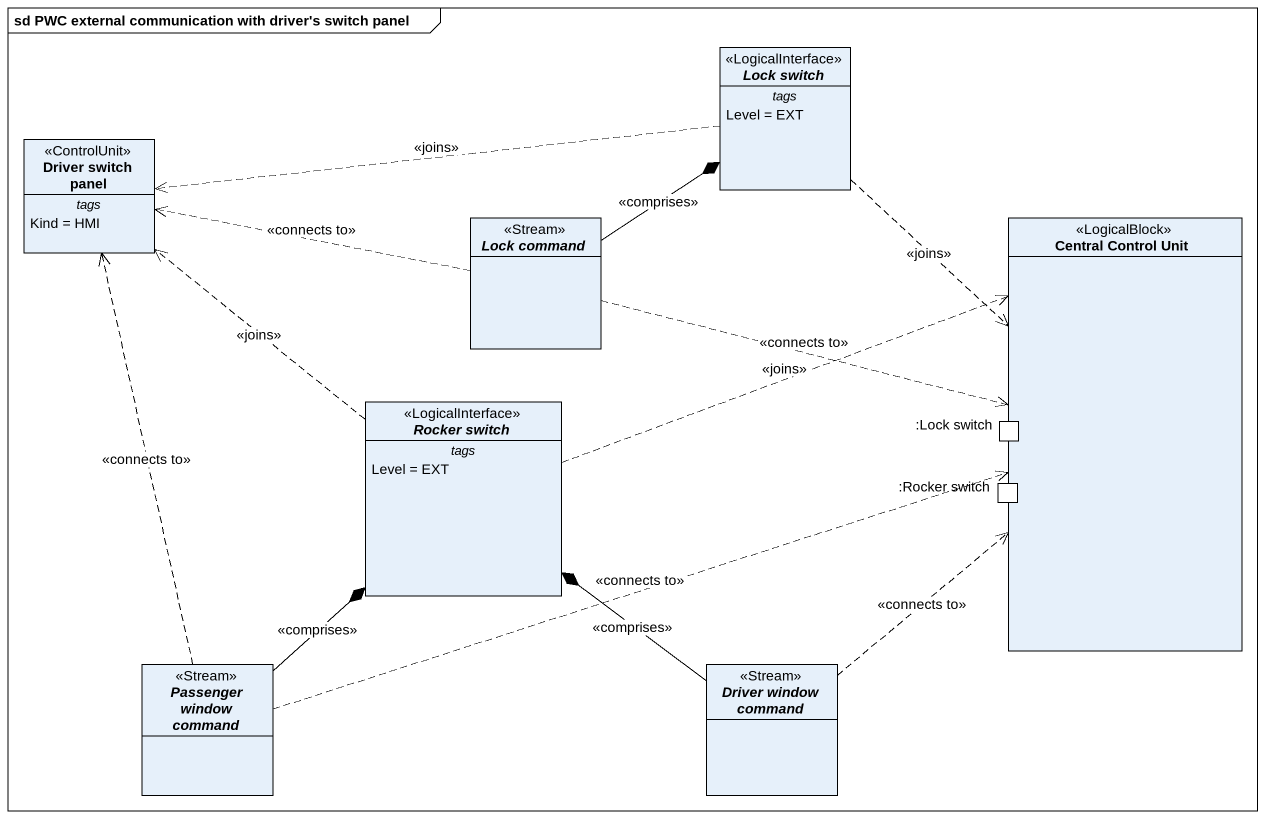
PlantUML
@startuml
mainframe sd PWC external communication with driver's switch panel
allowmixing
hide circle
hide empty members
interface "Lock switch" as Lock_switch <<LogicalInterface>> {
  -- tags --
  Level = EXT
}
class "Driver switch panel" as Driver_switch_panel <<ControlUnit>> {
  -- tags --
  Kind = HMI
}
interface "Lock command" as Lock_command <<Stream>>
rectangle "Central Control Unit" as Central_Control_Unit <<LogicalBlock>> {
  port ":Lock switch" as Lock_switch_2 <<Port>>
  port ":Rocker switch" as Rocker_switch_2 <<Port>>
}
interface "Rocker switch" as Rocker_switch <<LogicalInterface>> {
  -- tags --
  Level = EXT
}
interface "Passenger window command" as Passenger_window_command <<Stream>>
interface "Driver window command" as Driver_window_command <<Stream>>
Lock_switch .left.> Driver_switch_panel : <<joins>>
Lock_switch ..> Central_Control_Unit : <<joins>>
Lock_command -up-* Lock_switch : <<comprises>>
Lock_command .left.> Driver_switch_panel : <<connects to>>
Lock_command .right.> Central_Control_Unit : <<connects to>>
Rocker_switch .up.> Driver_switch_panel : <<joins>>
Rocker_switch .right.> Central_Control_Unit : <<joins>>
Passenger_window_command .up.> Driver_switch_panel : <<connects to>>
Passenger_window_command .right.> Central_Control_Unit : <<connects to>>
Passenger_window_command -up-* Rocker_switch : <<comprises>>
Driver_window_command .up.> Central_Control_Unit : <<connects to>>
Driver_window_command -up-* Rocker_switch : <<comprises>>
@enduml
